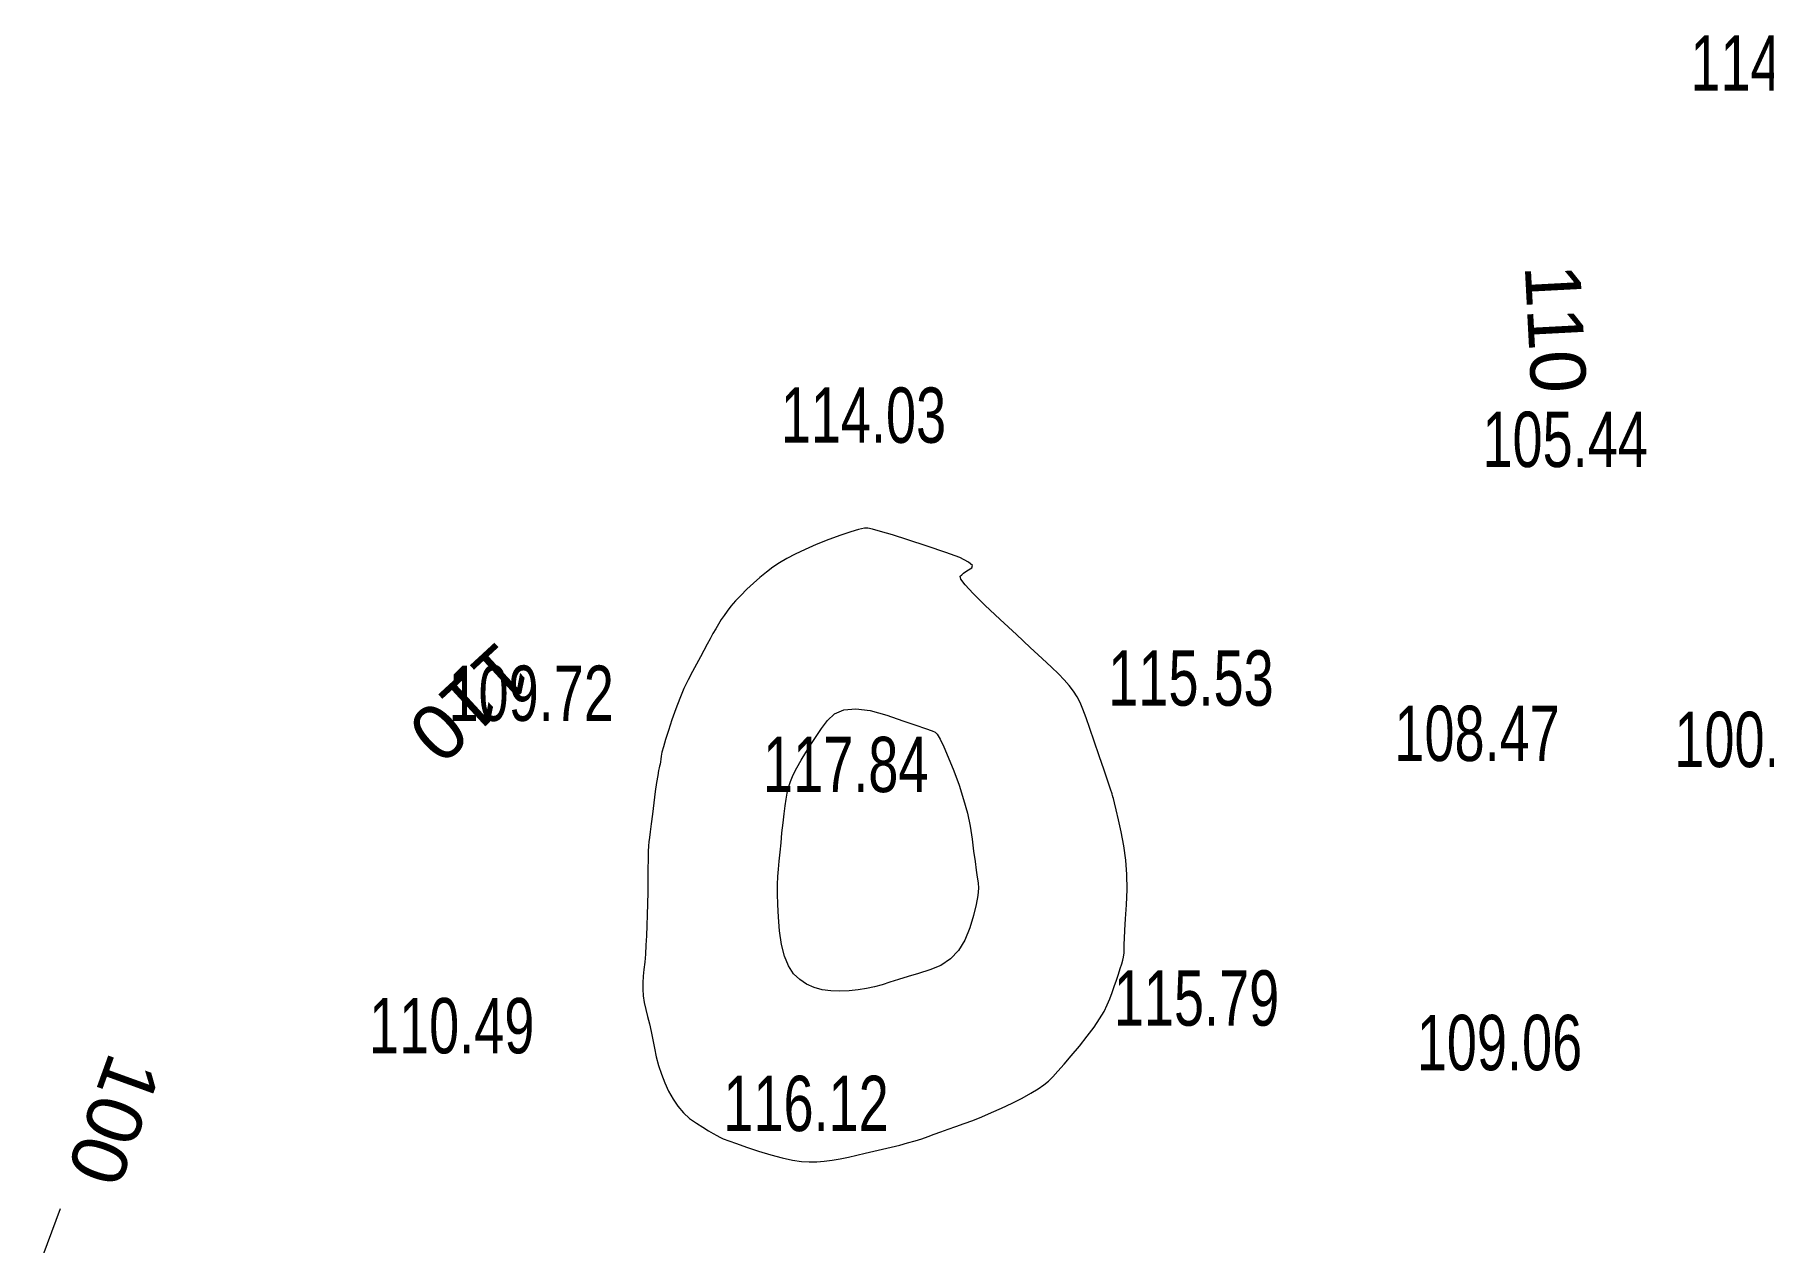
# Model space of a CAD drawing. Header units: metres. Extents: x 431726 to 434411, y 2469261 to 2472412.
# Drawn here: x 433371.1 to 433496.1, y 2471909.9 to 2471997.2 of the extents above; entities that cross this region are included whole.
import ezdxf
from ezdxf.enums import TextEntityAlignment as Align

# ---------------------------------------------------------------- set-up
doc = ezdxf.new("R2010")
doc.units = ezdxf.units.M
doc.header["$MEASUREMENT"] = 0
for name, color, linetype, lineweight in [('CAO DO', 8, 'Continuous', 18), ('MH_DongMuc', 8, 'Continuous', 18), ('MH_DongMuc_Con', 8, 'Continuous', 18)]:
    doc.layers.add(name, color=color, linetype=linetype, lineweight=lineweight)
doc.styles.get("Standard").update_dxf_attribs({"font": 'arial.ttf'})

msp = doc.modelspace()

# ---------------------------------------------------------------- linework, layer by layer
at = {"layer": 'MH_DongMuc_Con', "color": 8, "lineweight": 0}
for points, elevation in [([(433424.46, 2471958.66), (433423.99, 2471958.31), (433423.52, 2471957.93), (433423.05, 2471957.52), (433422.59, 2471957.08), (433422.15, 2471956.63), (433421.76, 2471956.23), (433421.43, 2471955.85), (433421.15, 2471955.5), (433420.93, 2471955.19), (433420.73, 2471954.89), (433420.53, 2471954.56), (433420.33, 2471954.22), (433420.13, 2471953.87), (433419.93, 2471953.5), (433419.71, 2471953.1), (433419.48, 2471952.66), (433419.22, 2471952.19), (433418.94, 2471951.67), (433418.64, 2471951.13), (433418.34, 2471950.53), (433418.03, 2471949.89), (433417.74, 2471949.19), (433417.45, 2471948.44), (433417.16, 2471947.63), (433416.91, 2471946.86), (433416.7, 2471946.21), (433416.55, 2471945.69), (433416.44, 2471945.29), (433416.39, 2471945), (433416.36, 2471944.8), (433416.33, 2471944.61), (433416.3, 2471944.44), (433416.27, 2471944.29), (433416.23, 2471944.16), (433416.19, 2471943.97), (433416.13, 2471943.62), (433416.05, 2471943.11), (433415.96, 2471942.45), (433415.86, 2471941.64), (433415.75, 2471940.81), (433415.66, 2471940.12), (433415.59, 2471939.55), (433415.54, 2471939.13), (433415.5, 2471938.83), (433415.47, 2471938.53), (433415.45, 2471938.11), (433415.44, 2471937.55), (433415.42, 2471936.86), (433415.42, 2471936.04), (433415.41, 2471935.17), (433415.39, 2471934.33), (433415.37, 2471933.53), (433415.35, 2471932.76), (433415.31, 2471932.03), (433415.28, 2471931.34), (433415.24, 2471930.71), (433415.19, 2471930.12), (433415.14, 2471929.58), (433415.09, 2471929.1), (433415.05, 2471928.63), (433415.05, 2471928.16), (433415.09, 2471927.68), (433415.16, 2471927.2), (433415.27, 2471926.7), (433415.4, 2471926.19), (433415.53, 2471925.66), (433415.65, 2471925.1), (433415.77, 2471924.51), (433415.9, 2471923.9), (433416.03, 2471923.27), (433416.2, 2471922.65), (433416.41, 2471922.03), (433416.65, 2471921.41), (433416.92, 2471920.8), (433417.24, 2471920.22), (433417.59, 2471919.7), (433417.99, 2471919.23), (433418.44, 2471918.83), (433418.93, 2471918.48), (433419.4, 2471918.19), (433419.81, 2471917.94), (433420.15, 2471917.74), (433420.42, 2471917.58), (433420.63, 2471917.47), (433420.87, 2471917.36), (433421.28, 2471917.2), (433421.83, 2471917.01), (433422.55, 2471916.76), (433423.41, 2471916.47), (433424.31, 2471916.2), (433425.13, 2471915.98), (433425.87, 2471915.82), (433426.52, 2471915.72), (433427.09, 2471915.69), (433427.63, 2471915.7), (433428.18, 2471915.74), (433428.75, 2471915.8), (433429.33, 2471915.9), (433429.92, 2471916.03), (433430.53, 2471916.17), (433431.14, 2471916.32), (433431.76, 2471916.46), (433432.39, 2471916.6), (433433.02, 2471916.75), (433433.64, 2471916.9), (433434.21, 2471917.05), (433434.75, 2471917.2), (433435.24, 2471917.35), (433435.69, 2471917.51), (433436.13, 2471917.68), (433436.62, 2471917.86), (433437.14, 2471918.04), (433437.69, 2471918.24), (433438.29, 2471918.45), (433438.92, 2471918.68), (433439.58, 2471918.95), (433440.27, 2471919.25), (433441, 2471919.57), (433441.76, 2471919.94), (433442.49, 2471920.3), (433443.12, 2471920.64), (433443.64, 2471920.96), (433444.07, 2471921.26), (433444.39, 2471921.53), (433444.7, 2471921.84), (433445.08, 2471922.25), (433445.52, 2471922.75), (433446.04, 2471923.35), (433446.63, 2471924.05), (433447.2, 2471924.77), (433447.69, 2471925.42), (433448.09, 2471926.02), (433448.41, 2471926.56), (433448.64, 2471927.04), (433448.82, 2471927.48), (433448.99, 2471927.93), (433449.15, 2471928.37), (433449.31, 2471928.81), (433449.46, 2471929.25), (433449.59, 2471929.66), (433449.69, 2471930), (433449.77, 2471930.27), (433449.83, 2471930.49), (433449.85, 2471930.64), (433449.86, 2471930.76), (433449.87, 2471930.87), (433449.87, 2471930.98), (433449.87, 2471931.1), (433449.87, 2471931.21), (433449.87, 2471931.42), (433449.89, 2471931.83), (433449.92, 2471932.44), (433449.97, 2471933.25), (433450.04, 2471934.27), (433450.08, 2471935.37), (433450.07, 2471936.45), (433449.99, 2471937.5), (433449.85, 2471938.53), (433449.65, 2471939.53), (433449.45, 2471940.42), (433449.28, 2471941.12), (433449.17, 2471941.63), (433449.09, 2471941.94), (433449.06, 2471942.06), (433449.05, 2471942.08), (433449.05, 2471942.1), (433449.04, 2471942.12), (433449.04, 2471942.13), (433449.03, 2471942.15), (433448.99, 2471942.28), (433448.87, 2471942.63), (433448.68, 2471943.21), (433448.41, 2471944), (433448.07, 2471945.03), (433447.71, 2471946.09), (433447.39, 2471947), (433447.11, 2471947.78), (433446.87, 2471948.4), (433446.68, 2471948.88), (433446.47, 2471949.29), (433446.21, 2471949.7), (433445.9, 2471950.11), (433445.54, 2471950.53), (433445.13, 2471950.95), (433444.61, 2471951.44), (433443.93, 2471952.08), (433443.08, 2471952.86), (433442.08, 2471953.8), (433440.91, 2471954.88), (433439.8, 2471955.93), (433438.95, 2471956.76), (433438.37, 2471957.39), (433438.06, 2471957.81), (433438.01, 2471958.01), (433438.12, 2471958.12), (433438.25, 2471958.23), (433438.42, 2471958.35), (433438.61, 2471958.48), (433438.84, 2471958.62), (433438.91, 2471958.79), (433438.62, 2471959.04), (433437.98, 2471959.36), (433436.98, 2471959.74), (433435.63, 2471960.2), (433434.23, 2471960.65), (433433.11, 2471961), (433432.25, 2471961.26), (433431.66, 2471961.43), (433431.34, 2471961.5), (433431.08, 2471961.49), (433430.66, 2471961.4), (433430.1, 2471961.23), (433429.37, 2471960.98), (433428.5, 2471960.66), (433427.59, 2471960.3), (433426.79, 2471959.96), (433426.07, 2471959.62), (433425.46, 2471959.3), (433424.94, 2471958.99), (433424.46, 2471958.66)], 116), ([(433436.35, 2471946.6), (433436.55, 2471946.25), (433436.82, 2471945.69), (433437.15, 2471944.93), (433437.54, 2471943.96), (433437.93, 2471942.91), (433438.26, 2471941.89), (433438.53, 2471940.9), (433438.73, 2471939.94), (433438.87, 2471939.01), (433438.98, 2471938.15), (433439.08, 2471937.4), (433439.16, 2471936.77), (433439.24, 2471936.26), (433439.3, 2471935.86), (433439.33, 2471935.46), (433439.28, 2471934.93), (433439.16, 2471934.28), (433438.97, 2471933.5), (433438.71, 2471932.6), (433438.35, 2471931.71), (433437.89, 2471930.96), (433437.31, 2471930.35), (433436.62, 2471929.89), (433435.82, 2471929.56), (433435, 2471929.31), (433434.24, 2471929.08), (433433.55, 2471928.87), (433432.92, 2471928.67), (433432.36, 2471928.49), (433431.81, 2471928.34), (433431.23, 2471928.21), (433430.62, 2471928.12), (433429.98, 2471928.05), (433429.31, 2471928.02), (433428.65, 2471928.04), (433428.02, 2471928.13), (433427.44, 2471928.3), (433426.9, 2471928.54), (433426.4, 2471928.86), (433425.95, 2471929.28), (433425.59, 2471929.85), (433425.3, 2471930.55), (433425.09, 2471931.4), (433424.95, 2471932.38), (433424.87, 2471933.38), (433424.81, 2471934.28), (433424.79, 2471935.06), (433424.79, 2471935.74), (433424.82, 2471936.31), (433424.86, 2471936.85), (433424.92, 2471937.43), (433424.98, 2471938.07), (433425.05, 2471938.75), (433425.12, 2471939.48), (433425.2, 2471940.19), (433425.27, 2471940.84), (433425.35, 2471941.41), (433425.42, 2471941.91), (433425.49, 2471942.33), (433425.59, 2471942.74), (433425.73, 2471943.18), (433425.94, 2471943.66), (433426.19, 2471944.17), (433426.5, 2471944.71), (433426.85, 2471945.28), (433427.21, 2471945.85), (433427.59, 2471946.42), (433427.99, 2471947.01), (433428.41, 2471947.59), (433428.92, 2471948.08), (433429.6, 2471948.36), (433430.46, 2471948.44), (433431.49, 2471948.31), (433432.7, 2471947.97), (433433.87, 2471947.57), (433434.81, 2471947.25), (433435.51, 2471947.01), (433435.98, 2471946.84), (433436.21, 2471946.75), (433436.35, 2471946.6)], 118), ([(433371.06, 2471907.25), (433372.93, 2471912.31)], 98)]:
    msp.add_lwpolyline(points, dxfattribs=dict(at, elevation=elevation))

# ---------------------------------------------------------------- texts
at = {"layer": 'CAO DO', "color": 8, "lineweight": 0, "width": 0.7}
for s, p in [('114.81', (433490.82, 2471993.11, 114.81)), ('114.03', (433425.03, 2471967.66, 114.03)), ('105.44', (433475.78, 2471965.91, 105.44)), ('109.72', (433401, 2471947.56, 109.72)), ('115.53', (433448.72, 2471948.66, 115.53)), ('108.47', (433469.41, 2471944.66, 108.47)), ('100.33', (433489.66, 2471944.22, 100.33)), ('117.84', (433423.75, 2471942.41, 117.84)), ('115.79', (433449.12, 2471925.53, 115.79)), ('110.49', (433395.25, 2471923.53, 110.49)), ('109.06', (433471.03, 2471922.31, 109.06)), ('116.12', (433420.88, 2471917.91, 116.12))]:
    msp.add_text(s, height=4, dxfattribs=at).set_placement(p)
at = {"layer": 'MH_DongMuc', "color": 8, "lineweight": 0}
for s, rotation, p in [('110', 273.0038, (433481.08, 2471975.92, 110)), ('110', 222.6408, (433402.56, 2471948.87, 110)), ('100', 250.0883, (433376.83, 2471918.71, 100))]:
    msp.add_text(s, height=4, rotation=rotation, dxfattribs=at).set_placement(p, align=Align.MIDDLE)

doc.saveas('drawing.dxf')
